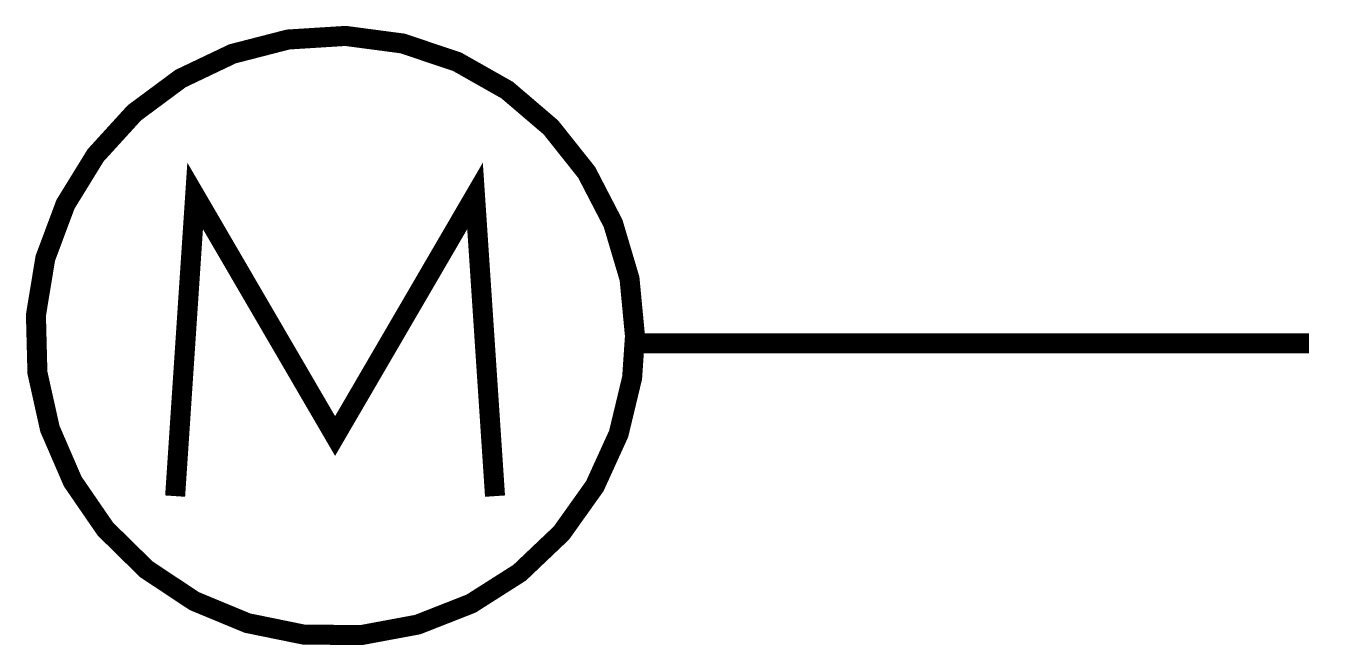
# Model space of a CAD drawing. Extents: x 2293.87 to 2294.92, y 1148.14 to 1148.65.
import ezdxf

# ---------------------------------------------------------------- set-up
doc = ezdxf.new("R2010")
doc.units = 0
doc.linetypes.add('DashLines', pattern=[3.95259e-06, 1.48222e-06, -4.94073e-07, 1.48222e-06, -4.94073e-07])

msp = doc.modelspace()

# ---------------------------------------------------------------- linework, layer by layer
at = {"color": 0}
msp.add_lwpolyline([(2294.3617, 1148.395, 0.0162, 0.0162, 0), (2294.3573, 1148.4413, 0.0162, 0.0162, 0), (2294.344, 1148.486, 0.0162, 0.0162, 0), (2294.3226, 1148.5273, 0.0162, 0.0162, 0), (2294.2936, 1148.5637, 0.0162, 0.0162, 0), (2294.2582, 1148.5939, 0.0162, 0.0162, 0), (2294.2177, 1148.6168, 0.0162, 0.0162, 0), (2294.1735, 1148.6316, 0.0162, 0.0162, 0), (2294.1274, 1148.6377, 0.0162, 0.0162, 0), (2294.0809, 1148.6348, 0.0162, 0.0162, 0), (2294.0358, 1148.6232, 0.0162, 0.0162, 0), (2293.9938, 1148.6032, 0.0162, 0.0162, 0), (2293.9564, 1148.5755, 0.0162, 0.0162, 0), (2293.925, 1148.5411, 0.0162, 0.0162, 0), (2293.9006, 1148.5015, 0.0162, 0.0162, 0), (2293.8843, 1148.4579, 0.0162, 0.0162, 0), (2293.8767, 1148.4119, 0.0162, 0.0162, 0), (2293.8779, 1148.3654, 0.0162, 0.0162, 0), (2293.888, 1148.32, 0.0162, 0.0162, 0), (2293.9065, 1148.2773, 0.0162, 0.0162, 0), (2293.9329, 1148.2389, 0.0162, 0.0162, 0), (2293.9661, 1148.2063, 0.0162, 0.0162, 0), (2294.0049, 1148.1806, 0.0162, 0.0162, 0), (2294.0479, 1148.1628, 0.0162, 0.0162, 0), (2294.0935, 1148.1535, 0.0162, 0.0162, 0), (2294.1401, 1148.1531, 0.0162, 0.0162, 0), (2294.1858, 1148.1616, 0.0162, 0.0162, 0), (2294.2291, 1148.1786, 0.0162, 0.0162, 0), (2294.2684, 1148.2036, 0.0162, 0.0162, 0), (2294.3022, 1148.2357, 0.0162, 0.0162, 0), (2294.3292, 1148.2736, 0.0162, 0.0162, 0), (2294.3485, 1148.3159, 0.0162, 0.0162, 0), (2294.3594, 1148.3612, 0.0162, 0.0162, 0)], format="xyseb", close=True, dxfattribs=at)
at = {"color": 0, "linetype": 'Continuous'}
msp.add_lwpolyline([(2293.9894, 1148.2655, 0.0162, 0.0162, 0), (2294.0056, 1148.5083, 0.0162, 0.0162, 0), (2294.1189, 1148.3141, 0.0162, 0.0162, 0), (2294.2322, 1148.5083, 0.0162, 0.0162, 0), (2294.2484, 1148.2655, 0.0162, 0.0162, 0)], format="xyseb", dxfattribs=at)
at = {"color": 0, "linetype": 'DashLines', "const_width": 0.0162}
msp.add_lwpolyline([(2294.9075, 1148.389), (2294.3589, 1148.389)], dxfattribs=at)

doc.saveas('drawing.dxf')
